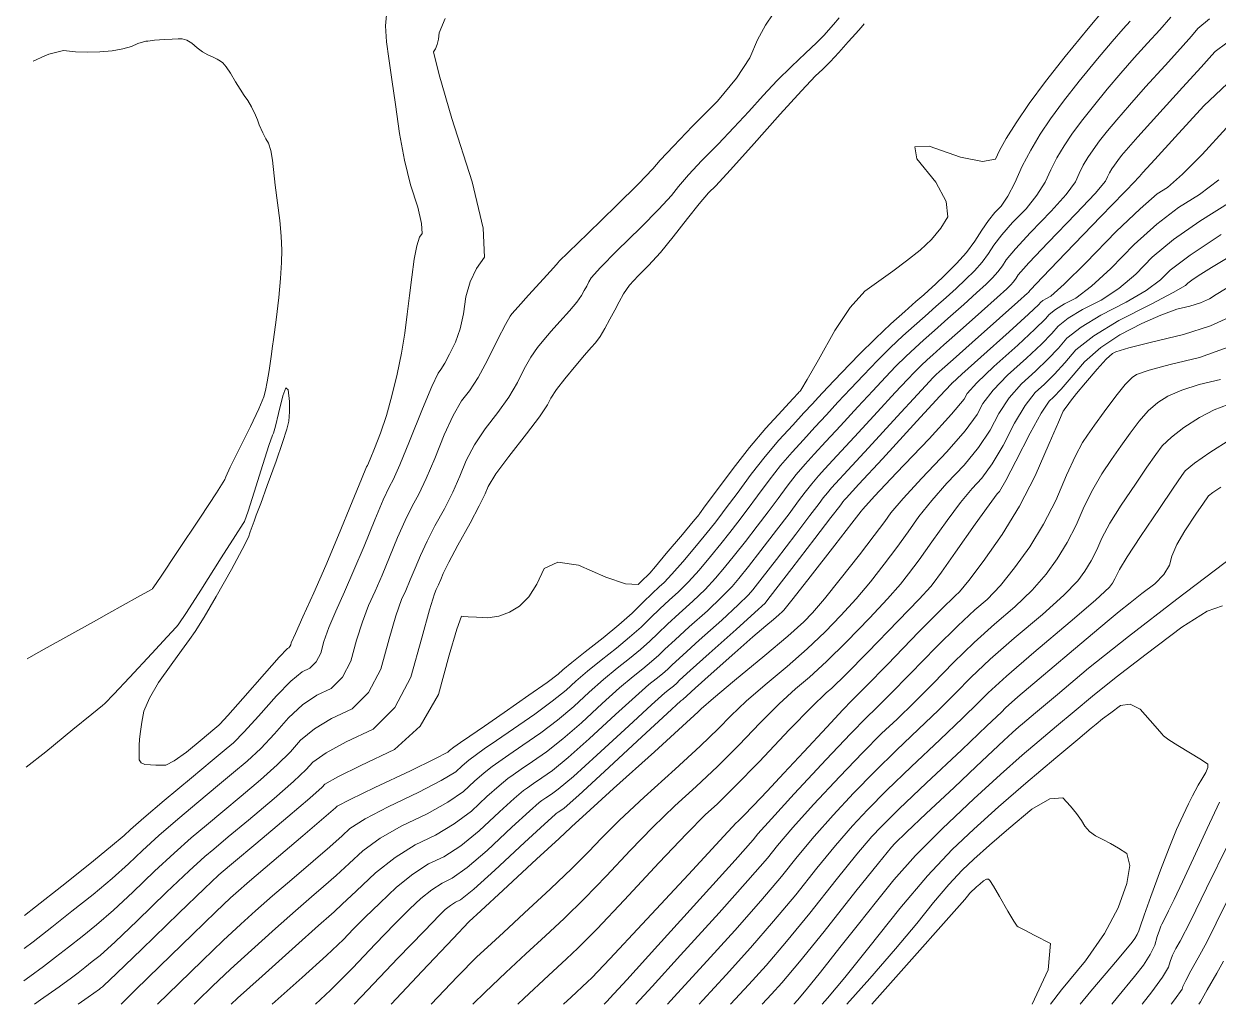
# Model space of a CAD drawing. Header units: inches. Extents: x 1337389 to 1347141, y 407035 to 414577.
# Drawn here: x 1337389 to 1337922, y 407035 to 407473 of the extents above; entities that cross this region are included whole.
import ezdxf

# ---------------------------------------------------------------- set-up
doc = ezdxf.new("R2010")
doc.units = ezdxf.units.IN
doc.header["$MEASUREMENT"] = 0
doc.layers.add('Topo', color=7, linetype='Continuous', lineweight=15, true_color=0x459900)

msp = doc.modelspace()

# ---------------------------------------------------------------- linework, layer by layer
at = {"layer": 'Topo'}
msp.add_line((1337392.6293, 407456.7873, 1070), (1337397.9021, 407459.2039, 1070), dxfattribs=at)
for points, elevation in [([(1337670.7971, 407230.89), (1337675.675, 407236.6828), (1337682.88, 407245.2721), (1337687.7561, 407251.091), (1337690.3019, 407254.142), (1337690.5181, 407254.424), (1337693.1241, 407257.9531), (1337698.119, 407264.7292), (1337705.5019, 407274.7521), (1337712.852, 407284.075), (1337720.1657, 407292.6979), (1337727.4461, 407300.6221), (1337732.3111, 407305.9169), (1337734.7611, 407308.584), (1337734.7971, 407308.6229), (1337734.9902, 407308.8251), (1337735.3411, 407309.191), (1337735.85, 407309.7219), (1337738.6229, 407314.4431), (1337743.658, 407323.3559), (1337750.957, 407336.4591), (1337757.902, 407346.6791), (1337764.4941, 407354.0138), (1337770.732, 407358.465), (1337776.92, 407362.9961), (1337783.059, 407367.6051), (1337789.148, 407372.2939), (1337794.257, 407377.1169), (1337798.385, 407382.0732), (1337801.5319, 407387.1629), (1337800.801, 407394.048), (1337796.193, 407402.727), (1337787.7059, 407413.2019), (1337786.705, 407418.5639), (1337793.1889, 407418.8129), (1337807.157, 407413.948), (1337817.0419, 407411.99), (1337822.8418, 407412.9401), (1337824.5571, 407416.7972), (1337827.636, 407422.2332), (1337832.078, 407429.247), (1337837.8838, 407437.8409), (1337845.1778, 407447.725), (1337853.9621, 407458.9001), (1337864.235, 407471.366), (1337871.1911, 407479.795)], 1040), ([(1337388.5048, 407045.6726), (1337391.154, 407047.5699), (1337397.2649, 407052.0881), (1337402.6498, 407056.226), (1337408.406, 407060.7069), (1337414.5321, 407065.5309), (1337421.029, 407070.6991), (1337428.5929, 407077.2749), (1337437.2219, 407085.2592), (1337446.919, 407094.6511), (1337455.6291, 407102.7771), (1337463.3532, 407109.6369), (1337470.0921, 407115.23), (1337477.4999, 407121.4101), (1337485.578, 407128.1769), (1337494.324, 407135.5311), (1337501.681, 407142.1782), (1337507.648, 407148.118), (1337512.224, 407153.352), (1337518.3491, 407158.289), (1337526.0209, 407162.9289), (1337535.2421, 407167.2719), (1337542.605, 407174.6491), (1337548.11, 407185.058), (1337551.7582, 407198.5008), (1337554.8209, 407208.8419), (1337557.301, 407216.083), (1337559.1969, 407220.2231), (1337561.2381, 407224.893), (1337563.4251, 407230.0931), (1337565.757, 407235.8228), (1337568.7071, 407242.174), (1337572.2761, 407249.1469), (1337576.4638, 407256.7409), (1337580.181, 407264.1239), (1337583.4282, 407271.297), (1337586.205, 407278.258), (1337589.9661, 407285.324), (1337594.711, 407292.4959), (1337600.4411, 407299.773), (1337605.266, 407306.6671), (1337609.1852, 407313.1762), (1337612.1989, 407319.3009), (1337615.1611, 407324.5289), (1337618.0722, 407328.86), (1337620.9311, 407332.2929), (1337624.2691, 407336.16), (1337628.086, 407340.4601), (1337632.3819, 407345.1929), (1337635.6329, 407349.0691), (1337637.8399, 407352.088), (1337639.0011, 407354.25), (1337640.0908, 407356.2912), (1337641.111, 407358.21), (1337642.06, 407360.008), (1337646.2311, 407364.6348), (1337653.6231, 407372.0891), (1337664.238, 407382.3711), (1337672.3589, 407390.5869), (1337677.986, 407396.736), (1337681.1201, 407400.8179), (1337685.651, 407406.0171), (1337691.5789, 407412.3341), (1337698.904, 407419.769), (1337705.9111, 407427.1041), (1337712.5988, 407434.3381), (1337718.9682, 407441.471), (1337725.3099, 407448.1821), (1337731.6249, 407454.4677), (1337737.911, 407460.3321), (1337742.7699, 407464.9849), (1337746.2019, 407468.4291), (1337748.2061, 407470.663), (1337750.48, 407473.261), (1337753.024, 407476.223)], 1050), ([(1337723.486, 407478.0061), (1337719.959, 407472.9291), (1337716.489, 407466.369), (1337713.0761, 407458.3251), (1337707.0879, 407449.1941), (1337698.526, 407438.9771), (1337687.389, 407427.6731), (1337678.868, 407418.8527), (1337672.962, 407412.5151), (1337669.6709, 407408.6621), (1337663.1771, 407401.926), (1337653.479, 407392.3101), (1337640.5781, 407379.8129), (1337631.964, 407371.455), (1337627.636, 407367.2368), (1337627.5951, 407367.16), (1337627.551, 407367.0768), (1337627.5039, 407366.9881), (1337627.4529, 407366.8948), (1337625.2051, 407364.3919), (1337620.7571, 407359.4791), (1337614.111, 407352.1569), (1337609.406, 407346.9461), (1337606.642, 407343.8459), (1337605.819, 407342.8579), (1337603.7372, 407339.083), (1337600.396, 407332.52), (1337595.7959, 407323.1711), (1337591.559, 407315.452), (1337587.6849, 407309.3631), (1337584.1741, 407304.904), (1337580.4171, 407298.3801), (1337576.414, 407289.791), (1337572.1649, 407279.1382), (1337568.359, 407270.273), (1337564.9978, 407263.1949), (1337562.0811, 407257.9039), (1337558.9431, 407251.446), (1337555.5851, 407243.821), (1337552.007, 407235.028), (1337548.652, 407227.05), (1337545.5199, 407219.885), (1337542.611, 407213.533), (1337539.8339, 407206.2091), (1337537.188, 407197.9149), (1337534.6729, 407188.648), (1337530.8779, 407181.473), (1337525.8031, 407176.3879), (1337519.4471, 407173.394), (1337513.1171, 407169.0051), (1337506.814, 407163.221), (1337500.5361, 407156.0421), (1337494.3539, 407149.5769), (1337488.2681, 407143.827), (1337482.2789, 407138.791), (1337475.1151, 407132.8031), (1337466.7788, 407125.8619), (1337457.269, 407117.9689), (1337448.8451, 407110.687), (1337441.5061, 407104.018), (1337435.254, 407097.961), (1337427.916, 407091.4031), (1337419.4939, 407084.3429), (1337409.987, 407076.7821), (1337401.0231, 407069.7218), (1337392.6002, 407063.1649), (1337388.6499, 407060.1302)], 1055), ([(1337388.7987, 407074.969), (1337393.64, 407078.7379), (1337405.4421, 407088.0321), (1337417.959, 407097.9878), (1337427.2399, 407105.5319), (1337433.2849, 407110.6641), (1337436.094, 407113.3849), (1337442.0611, 407118.5969), (1337451.1848, 407126.3), (1337463.4659, 407136.4941), (1337472.7309, 407144.1959), (1337478.9802, 407149.405), (1337482.2121, 407152.123), (1337487.0269, 407156.9759), (1337493.4238, 407163.965), (1337501.4029, 407173.09), (1337507.8862, 407179.7209), (1337512.873, 407183.859), (1337516.3641, 407185.5041), (1337519.1519, 407188.2969), (1337521.237, 407192.2382), (1337522.6178, 407197.3279), (1337524.8461, 407203.576), (1337527.9209, 407210.9819), (1337531.8431, 407219.5459), (1337536.0651, 407229.2071), (1337540.5891, 407239.9639), (1337545.4129, 407251.8181), (1337549.178, 407260.7171), (1337551.8851, 407266.6599), (1337553.532, 407269.648), (1337556.5379, 407276.4209), (1337560.9011, 407286.9798), (1337566.6231, 407301.3251), (1337570.868, 407311.435), (1337573.6369, 407317.3111), (1337574.9289, 407318.9518), (1337576.6541, 407321.801), (1337578.812, 407325.8592), (1337581.403, 407331.1251), (1337583.4818, 407337.1389), (1337585.0499, 407343.9019), (1337586.1069, 407351.413), (1337588.022, 407358.1372), (1337590.7951, 407364.074), (1337594.428, 407369.224), (1337593.8178, 407382.1343), (1337588.966, 407402.8031), (1337579.872, 407431.2331), (1337574.1, 407450.636), (1337571.651, 407461.0141), (1337572.5243, 407462.3649), (1337573.2401, 407464.223), (1337573.7999, 407466.5852), (1337574.2028, 407469.4531), (1337576.8159, 407475.808)], 1060), ([(1337550.7021, 407479.144), (1337550.2239, 407472.5571), (1337550.538, 407465.498), (1337551.647, 407457.9669), (1337552.9869, 407448.6229), (1337554.5578, 407437.467), (1337556.3599, 407424.498), (1337558.6288, 407412.5159), (1337561.3639, 407401.5209), (1337564.566, 407391.5138), (1337566.2991, 407384.2739), (1337566.565, 407379.802), (1337565.363, 407378.098), (1337564.1851, 407374.2789), (1337563.0288, 407368.3421), (1337561.897, 407360.29), (1337560.8159, 407352.0892), (1337559.7871, 407343.7389), (1337558.8098, 407335.24), (1337557.36, 407326.31), (1337555.4381, 407316.948), (1337553.045, 407307.1539), (1337550.537, 407298.3391), (1337547.915, 407290.5019), (1337545.1799, 407283.644), (1337543.23, 407278.8439), (1337542.067, 407276.1009), (1337541.6893, 407275.4171), (1337539.414, 407269.9878), (1337535.2409, 407259.816), (1337529.171, 407244.8998), (1337523.479, 407231.3639), (1337518.166, 407219.208), (1337513.2309, 407208.4319), (1337509.858, 407200.9428), (1337508.0478, 407196.742), (1337507.8001, 407195.828), (1337507.4261, 407195.1209), (1337506.9251, 407194.6189), (1337506.2978, 407194.324), (1337502.6539, 407190.4369), (1337495.9921, 407182.9589), (1337486.3121, 407171.8889), (1337479.7, 407164.3751), (1337476.1559, 407160.4191), (1337475.681, 407160.0188), (1337473.0199, 407157.808), (1337468.1749, 407153.7842), (1337461.1452, 407147.9491), (1337455.744, 407144.0589), (1337451.975, 407142.1151), (1337449.835, 407142.1169), (1337447.5551, 407142.161), (1337445.1331, 407142.249), (1337442.569, 407142.3791), (1337440.8599, 407143.0999), (1337440.0049, 407144.4141), (1337440.0044, 407146.3189), (1337440.0369, 407148.5021), (1337440.1029, 407150.9641), (1337440.203, 407153.7029), (1337440.5729, 407157.1579), (1337441.213, 407161.3268), (1337442.122, 407166.2119), (1337444.6091, 407172.106), (1337448.671, 407179.011), (1337454.311, 407186.9268), (1337458.922, 407193.3698), (1337462.505, 407198.342), (1337465.0601, 407201.842), (1337469.042, 407208.2139), (1337474.4509, 407217.4601), (1337481.2869, 407229.578), (1337486.103, 407238.4341), (1337488.899, 407244.027), (1337489.675, 407246.3581), (1337490.518, 407248.762), (1337491.4261, 407251.24), (1337492.401, 407253.7899), (1337494.3639, 407259.1009), (1337497.315, 407267.173), (1337501.2539, 407278.006), (1337504.1631, 407286.4032), (1337506.0411, 407292.3661), (1337506.8889, 407295.8932), (1337507.2651, 407299.9911), (1337507.1711, 407304.6589), (1337506.6051, 407309.8969), (1337505.611, 407310.7451), (1337504.1879, 407307.201), (1337502.3361, 407299.2672), (1337500.959, 407293.694), (1337500.0551, 407290.481), (1337499.6261, 407289.629), (1337498.056, 407284.9601), (1337495.346, 407276.4731), (1337491.4961, 407264.168), (1337488.7351, 407255.6758), (1337487.0641, 407250.9949), (1337486.481, 407250.1261), (1337483.0492, 407244.7291), (1337476.7659, 407234.8061), (1337467.6329, 407220.3552), (1337461.2191, 407210.3701), (1337457.522, 407204.851), (1337456.5431, 407203.797), (1337452.5809, 407199.5101), (1337445.6361, 407191.99), (1337435.7079, 407181.235), (1337428.7408, 407173.7811), (1337424.735, 407169.6259), (1337423.6911, 407168.7713), (1337418.9309, 407164.9029), (1337410.4562, 407158.022), (1337398.2641, 407148.1281), (1337389.464, 407141.282)], 1065), ([(1337431.9396, 407035.2906), (1337438.446, 407041.621), (1337449.3131, 407052.2122), (1337463.877, 407066.4159), (1337474.3811, 407076.597), (1337480.8252, 407082.7541), (1337483.2091, 407084.8881), (1337489.3908, 407090.218), (1337499.3699, 407098.7441), (1337513.1456, 407110.4651), (1337522.601, 407118.5359), (1337527.7351, 407122.957), (1337528.5471, 407123.7269), (1337534.408, 407126.763), (1337545.3168, 407132.063), (1337561.2739, 407139.6292), (1337572.1742, 407144.918), (1337578.0181, 407147.9281), (1337578.8051, 407148.6611), (1337580.7089, 407150.1059), (1337583.73, 407152.266), (1337587.8689, 407155.1381), (1337594.3401, 407159.6061), (1337603.1429, 407165.669), (1337614.2789, 407173.3268), (1337622.365, 407179.0459), (1337627.4, 407182.8239), (1337629.3839, 407184.663), (1337633.3808, 407187.973), (1337639.391, 407192.7529), (1337647.414, 407199.0028), (1337654.4141, 407204.784), (1337660.3909, 407210.096), (1337665.3451, 407214.939), (1337669.3791, 407218.8229), (1337672.4942, 407221.7459), (1337674.6891, 407223.71), (1337678.2012, 407227.4608), (1337683.029, 407232.9989), (1337689.1741, 407240.3239), (1337693.905, 407246.033), (1337697.2202, 407250.1251), (1337699.1199, 407252.6011), (1337702.4788, 407257.0911), (1337707.2972, 407263.596), (1337713.5729, 407272.1151), (1337719.8201, 407280.0399), (1337726.038, 407287.37), (1337732.226, 407294.106), (1337737.217, 407299.538), (1337741.0121, 407303.668), (1337743.6099, 407306.4941), (1337747.947, 407311.092), (1337754.0239, 407317.461), (1337761.8399, 407325.6021), (1337769.169, 407332.8971), (1337776.009, 407339.3449), (1337782.36, 407344.9459), (1337787.2889, 407349.297), (1337790.794, 407352.398), (1337792.8772, 407354.249), (1337796.001, 407357.1799), (1337800.1679, 407361.192), (1337805.377, 407366.284), (1337809.866, 407371.3229), (1337813.6362, 407376.3101), (1337816.6868, 407381.2439), (1337819.6627, 407385.5071), (1337822.5641, 407389.1001), (1337825.392, 407392.0221), (1337828.3771, 407396.446), (1337831.521, 407402.3703), (1337834.824, 407409.794), (1337838.5742, 407417.0361), (1337842.771, 407424.094), (1337847.4161, 407430.9692), (1337853.2522, 407438.8769), (1337860.2801, 407447.818), (1337868.4989, 407457.792), (1337875.0228, 407465.5891), (1337879.8521, 407471.2111), (1337882.9868, 407474.6561)], 1035), ([(1337901.2201, 407476.5011), (1337896.2709, 407470.863), (1337890.8229, 407464.7738), (1337884.8751, 407458.2369), (1337878.8549, 407451.3841), (1337872.762, 407444.218), (1337866.5969, 407436.7361), (1337861.3262, 407430.0301), (1337856.948, 407424.098), (1337853.464, 407418.9409), (1337850.3161, 407413.6461), (1337847.5029, 407408.215), (1337845.0261, 407402.6451), (1337841.3661, 407396.8572), (1337836.5241, 407390.849), (1337830.5002, 407384.6222), (1337825.7009, 407379.2048), (1337822.128, 407374.597), (1337819.7791, 407370.7981), (1337816.8759, 407366.9589), (1337813.42, 407363.079), (1337809.4091, 407359.158), (1337805.202, 407355.1821), (1337800.7991, 407351.1491), (1337796.199, 407347.0611), (1337791.4382, 407342.8419), (1337786.5161, 407338.4899), (1337781.4321, 407334.007), (1337775.958, 407328.8469), (1337770.0941, 407323.009), (1337763.8381, 407316.4942), (1337757.9479, 407310.2801), (1337752.4229, 407304.3652), (1337747.263, 407298.751), (1337742.1241, 407293.1589), (1337737.0061, 407287.59), (1337731.91, 407282.0418), (1337726.7889, 407276.0049), (1337721.644, 407269.4789), (1337716.4748, 407262.4621), (1337711.8339, 407256.228), (1337707.722, 407250.7771), (1337704.1381, 407246.108), (1337700.053, 407240.9748), (1337695.4691, 407235.377), (1337690.3838, 407229.3159), (1337685.6049, 407224.032), (1337681.1331, 407219.5272), (1337676.968, 407215.8011), (1337672.788, 407211.944), (1337668.5919, 407207.956), (1337664.3799, 407203.8391), (1337659.2992, 407199.3229), (1337653.3482, 407194.408), (1337646.527, 407189.0939), (1337640.5042, 407184.1841), (1337635.2799, 407179.678), (1337630.854, 407175.5761), (1337624.728, 407170.6581), (1337616.9019, 407164.9229), (1337607.3749, 407158.3719), (1337599.8442, 407153.1851), (1337594.3089, 407149.3629), (1337590.768, 407146.9059), (1337587.4581, 407144.384), (1337584.3778, 407141.7969), (1337581.5291, 407139.144), (1337575.0741, 407135.217), (1337565.014, 407130.013), (1337551.349, 407123.5342), (1337541.0949, 407118.1289), (1337534.249, 407113.7979), (1337530.814, 407110.542), (1337525.3361, 407105.6589), (1337517.8161, 407099.1502), (1337508.2539, 407091.0139), (1337499.6858, 407083.627), (1337492.1128, 407076.989), (1337485.534, 407071.0999), (1337477.6102, 407063.7241), (1337468.342, 407054.8611), (1337457.7299, 407044.511), (1337448.2582, 407035.2906)], 1030), ([(1337918.5191, 407475.7809), (1337913.3399, 407471.4261), (1337910.3791, 407467.974), (1337905.4862, 407462.463), (1337898.6591, 407454.8921), (1337889.898, 407445.2621), (1337882.6869, 407437.1788), (1337877.026, 407430.643), (1337872.915, 407425.6541), (1337869.4, 407421.1819), (1337866.4798, 407417.227), (1337864.1569, 407413.7879), (1337862.0581, 407410.2567), (1337860.182, 407406.635), (1337858.53, 407402.921), (1337854.3549, 407397.2681), (1337847.657, 407389.6761), (1337838.4361, 407380.1439), (1337831.74, 407372.9019), (1337827.5679, 407367.95), (1337825.922, 407365.286), (1337823.8861, 407362.5941), (1337821.4631, 407359.8741), (1337818.6509, 407357.1239), (1337814.403, 407353.183), (1337808.721, 407348.0499), (1337801.6031, 407341.724), (1337795.5862, 407336.3861), (1337790.6708, 407332.0342), (1337786.8559, 407328.6701), (1337782.7479, 407324.798), (1337778.3471, 407320.4171), (1337773.6521, 407315.527), (1337767.949, 407309.4669), (1337761.2361, 407302.2359), (1337753.513, 407293.834), (1337747.03, 407286.78), (1337741.7859, 407281.073), (1337737.7811, 407276.7152), (1337733.758, 407271.9709), (1337729.715, 407266.8419), (1337725.6531, 407261.3289), (1337721.1889, 407255.366), (1337716.3231, 407248.9532), (1337711.0558, 407242.0899), (1337706.2019, 407235.9161), (1337701.7631, 407230.4299), (1337697.738, 407225.6322), (1337693.009, 407220.6029), (1337687.5779, 407215.3439), (1337681.4421, 407209.855), (1337676.1961, 407205.065), (1337671.8379, 407200.9744), (1337668.369, 407197.5822), (1337664.183, 407193.8619), (1337659.2809, 407189.813), (1337653.6619, 407185.436), (1337647.627, 407180.396), (1337641.1761, 407174.694), (1337634.308, 407168.3279), (1337627.0909, 407162.27), (1337619.5242, 407156.519), (1337611.6071, 407151.0752), (1337605.3489, 407146.7641), (1337600.7481, 407143.5879), (1337597.8069, 407141.546), (1337594.208, 407138.6608), (1337589.9521, 407134.933), (1337585.0389, 407130.3611), (1337577.974, 407125.5151), (1337568.7541, 407120.3962), (1337557.3819, 407115.0039), (1337547.7809, 407109.4951), (1337539.9507, 407103.869), (1337533.8929, 407098.1268), (1337528.071, 407092.7821), (1337522.4861, 407087.8339), (1337517.1389, 407083.284), (1337509.982, 407077.0361), (1337501.0171, 407069.0901), (1337490.243, 407059.4461), (1337480.8399, 407050.8513), (1337472.808, 407043.306), (1337466.147, 407036.8101), (1337464.5839, 407035.2906)], 1025), ([(1337764.095, 407473.4641), (1337762.7189, 407471.8369), (1337760.3668, 407469.1552), (1337757.042, 407465.4161), (1337752.741, 407460.6221), (1337748.8731, 407456.4931), (1337745.438, 407453.028), (1337742.435, 407450.227), (1337736.161, 407443.5741), (1337726.613, 407433.0702), (1337713.7939, 407418.7132), (1337704.1851, 407408.062), (1337697.7869, 407401.119), (1337694.5979, 407397.8828), (1337690.3701, 407392.987), (1337685.1021, 407386.432), (1337678.795, 407378.217), (1337673.0178, 407371.218), (1337667.7719, 407365.4339), (1337663.0558, 407360.866), (1337659.294, 407356.648), (1337656.4841, 407352.7801), (1337654.6273, 407349.2611), (1337652.6322, 407345.506), (1337650.498, 407341.5129), (1337648.2261, 407337.2821), (1337646.062, 407333.7459), (1337644.007, 407330.9071), (1337642.061, 407328.7629), (1337639.1319, 407325.374), (1337635.2201, 407320.7399), (1337630.3241, 407314.8622), (1337626.5851, 407309.9762), (1337624.0021, 407306.082), (1337622.574, 407303.1812), (1337618.973, 407297.8811), (1337613.1971, 407290.1841), (1337605.248, 407280.0892), (1337599.5139, 407272.2693), (1337595.9949, 407266.7238), (1337594.6909, 407263.455), (1337592.0032, 407257.9761), (1337587.9298, 407250.288), (1337582.472, 407240.3909), (1337578.4709, 407232.9029), (1337575.9281, 407227.8248), (1337574.8419, 407225.1569), (1337573.824, 407222.7359), (1337572.874, 407220.5609), (1337571.9911, 407218.634), (1337569.809, 407211.476), (1337566.3282, 407199.0869), (1337561.5471, 407181.4679), (1337554.3309, 407167.8249), (1337544.6811, 407158.1571), (1337532.596, 407152.4641), (1337523.5809, 407147.573), (1337517.6351, 407143.4829), (1337514.76, 407140.1951), (1337509.0079, 407134.7789), (1337500.3809, 407127.2351), (1337488.8771, 407117.563), (1337479.8851, 407110.0181), (1337473.405, 407104.5981), (1337469.438, 407101.3051), (1337462.4131, 407094.867), (1337452.331, 407085.2838), (1337439.1911, 407072.556), (1337429.2691, 407063.1461), (1337422.5642, 407057.054), (1337419.0769, 407054.2809), (1337415.7891, 407051.691), (1337412.7, 407049.286), (1337409.809, 407047.0651), (1337404.2039, 407043.0181), (1337395.885, 407037.1451), (1337393.2278, 407035.2906)], 1045), ([(1337397.9021, 407459.2039), (1337399.6391, 407460), (1337406.27, 407461.5282), (1337411.5999, 407460.9481), (1337417.004, 407460.7471), (1337422.481, 407460.9238), (1337428.0321, 407461.479), (1337432.7209, 407462.296), (1337436.5491, 407463.3742), (1337439.5139, 407464.7151), (1337442.9609, 407465.6689), (1337443.8868, 407465.8031)], 1070), ([(1337443.8868, 407465.8031), (1337446.8901, 407466.2379), (1337451.3009, 407466.422), (1337454.8419, 407466.5859), (1337457.515, 407466.729), (1337459.318, 407466.8529), (1337461.3351, 407466.229), (1337463.5668, 407464.8579), (1337466.012, 407462.7401), (1337468.414, 407460.992), (1337470.7741, 407459.6161), (1337473.091, 407458.6099), (1337474.9802, 407457.692), (1337476.4419, 407456.862), (1337477.477, 407456.1211), (1337478.9277, 407454.3307), (1337480.7938, 407451.4929), (1337483.0761, 407447.606), (1337485.1399, 407444.272), (1337486.985, 407441.49), (1337488.611, 407439.26), (1337490.2789, 407436.331), (1337491.989, 407432.7031), (1337492.8771, 407430.5091)], 1070), ([(1337926.2541, 407465.0371), (1337921.009, 407461.1621), (1337919.539, 407459.4482), (1337914.7011, 407454.0638), (1337906.494, 407445.0099), (1337894.921, 407432.2881), (1337886.519, 407422.9739), (1337881.2901, 407417.0691), (1337879.232, 407414.5731), (1337877.473, 407412.3349), (1337876.0131, 407410.355), (1337874.8501, 407408.634), (1337873.799, 407406.868), (1337872.8609, 407405.0551), (1337872.0341, 407403.197), (1337867.344, 407397.6789), (1337858.7899, 407388.5031), (1337846.3721, 407375.667), (1337837.7789, 407366.5999), (1337833.0089, 407361.3031), (1337832.064, 407359.774), (1337830.897, 407358.23), (1337829.5061, 407356.668), (1337827.8919, 407355.091), (1337823.6051, 407351.1849), (1337816.6431, 407344.95), (1337807.0082, 407336.3871), (1337799.7351, 407329.93), (1337794.826, 407325.578), (1337792.28, 407323.333), (1337789.538, 407320.748), (1337786.6, 407317.824), (1337783.4671, 407314.5611), (1337777.95, 407308.6548), (1337770.0489, 407300.107), (1337759.7641, 407288.918), (1337751.9363, 407280.4009), (1337746.566, 407274.557), (1337743.6529, 407271.387), (1337740.7261, 407267.936), (1337737.7857, 407264.2062), (1337734.8308, 407260.1951), (1337730.544, 407254.503), (1337724.925, 407247.1291), (1337717.9741, 407238.0731), (1337712.351, 407230.8579), (1337708.0572, 407225.4829), (1337705.0921, 407221.9479), (1337700.414, 407217.1741), (1337694.0219, 407211.1611), (1337685.917, 407203.9089), (1337679.604, 407198.1861), (1337675.0841, 407193.9909), (1337672.357, 407191.325), (1337669.067, 407188.401), (1337665.214, 407185.218), (1337660.7972, 407181.778), (1337654.75, 407176.608), (1337647.071, 407169.7091), (1337637.7621, 407161.0811), (1337629.4541, 407153.8829), (1337622.146, 407148.115), (1337615.8389, 407143.7781), (1337610.8529, 407140.344), (1337607.188, 407137.814), (1337604.8452, 407136.187), (1337600.9572, 407132.938), (1337595.5259, 407128.0689), (1337588.5501, 407121.577), (1337580.8731, 407115.8139), (1337572.4949, 407110.78), (1337563.415, 407106.4751), (1337554.4672, 407100.8609), (1337545.653, 407093.9411), (1337536.972, 407085.712), (1337530.8061, 407079.9051), (1337527.157, 407076.5187), (1337526.0229, 407075.554), (1337520.2781, 407070.4453), (1337509.9201, 407061.1909), (1337494.952, 407047.7919), (1337484.0689, 407037.9789), (1337481.1355, 407035.2906)], 1020), ([(1337797.703, 407317.996), (1337798.981, 407319.1219), (1337803.8841, 407323.474), (1337812.4119, 407331.05), (1337824.565, 407341.851), (1337832.8059, 407349.1872), (1337837.1341, 407353.057), (1337837.549, 407353.4631), (1337837.9071, 407353.865), (1337838.2069, 407354.262), (1337838.45, 407354.656), (1337843.817, 407360.298), (1337854.308, 407371.189), (1337869.9232, 407387.329), (1337880.3331, 407398.0901), (1337885.5451, 407403.4838), (1337886.0869, 407404.0819), (1337887.1508, 407405.2519), (1337888.746, 407407.004), (1337894.069, 407412.853), (1337903.1221, 407422.7971), (1337915.9042, 407436.836), (1337929.0901, 407449.1411)], 1015), ([(1337492.8771, 407430.5091), (1337493.7411, 407428.3741), (1337495.3009, 407424.8269), (1337496.67, 407422.0591), (1337497.8481, 407420.0731), (1337498.8418, 407416.8862), (1337499.6521, 407412.4989), (1337500.9019, 407401.3262), (1337502.913, 407385.63), (1337503.5499, 407378.557), (1337503.818, 407372.2592), (1337503.7177, 407366.7348), (1337503.2572, 407359.7069), (1337502.4351, 407351.1739), (1337501.2529, 407341.1369), (1337500.1327, 407332.358), (1337499.707, 407329.328)], 1070), ([(1337518.9117, 407035.2906), (1337525.5501, 407041.5619), (1337535.3918, 407051.4099), (1337545.709, 407062.2578), (1337554.249, 407071.0652), (1337561.012, 407077.832), (1337565.9981, 407082.558), (1337570.8209, 407086.4189), (1337575.4801, 407089.4149), (1337579.9749, 407091.547), (1337586.6728, 407096.4119), (1337595.572, 407104.009), (1337606.6729, 407114.3399), (1337614.4561, 407121.493), (1337618.921, 407125.4679), (1337620.0681, 407126.2641), (1337621.862, 407127.5028), (1337624.3028, 407129.1839), (1337627.391, 407131.307), (1337634.1801, 407137.1069), (1337644.671, 407146.5852), (1337658.8628, 407159.7389), (1337668.9962, 407169.0307), (1337675.0679, 407174.461), (1337677.0802, 407176.0289), (1337678.8359, 407177.4789), (1337680.3349, 407178.8109), (1337681.577, 407180.0259), (1337686.421, 407184.428), (1337694.8649, 407192.0179), (1337706.9102, 407202.7951), (1337715.222, 407210.3161), (1337719.8011, 407214.58), (1337720.6459, 407215.5879), (1337724.6491, 407220.7409), (1337731.81, 407230.0381), (1337742.1289, 407243.4812), (1337749.2539, 407252.778), (1337753.1872, 407257.928), (1337753.9271, 407258.933), (1337754.6639, 407259.867), (1337755.397, 407260.731), (1337756.126, 407261.5251), (1337761.749, 407267.6431), (1337772.2649, 407279.084), (1337787.675, 407295.8501), (1337797.951, 407307.0311), (1337803.1037, 407312.6355), (1337803.1316, 407312.6618), (1337803.189, 407312.7139), (1337803.2871, 407312.8011), (1337803.4288, 407312.927), (1337807.7431, 407316.8142), (1337816.2299, 407324.4622), (1337828.8898, 407335.872), (1337837.556, 407343.7472), (1337842.2311, 407348.088), (1337842.9131, 407348.894), (1337844.0421, 407349.7747), (1337845.6189, 407350.731), (1337847.642, 407351.7619), (1337853.5189, 407357.0869), (1337863.25, 407366.704), (1337876.8351, 407380.6149), (1337887.4509, 407390.8559), (1337895.0978, 407397.4239), (1337899.777, 407400.322), (1337906.5001, 407406.213), (1337915.2671, 407415.0951), (1337926.0779, 407426.9698)], 1010), ([(1337922.6719, 407403.683), (1337914.0171, 407397.1668), (1337904.6521, 407391.3659), (1337894.9253, 407383.9329), (1337884.838, 407374.866), (1337874.39, 407364.167), (1337865.7179, 407356.1639), (1337858.8221, 407350.859), (1337853.703, 407348.2499), (1337849.715, 407345.831), (1337846.8581, 407343.602), (1337845.1321, 407341.5618), (1337840.4291, 407337), (1337832.7491, 407329.917), (1337822.091, 407320.311), (1337814.564, 407313.08), (1337810.1651, 407308.222), (1337808.896, 407305.7371), (1337803.2221, 407299.004), (1337793.141, 407288.0251), (1337778.6549, 407272.7969), (1337768.7721, 407262.325), (1337763.4911, 407256.6081), (1337762.8129, 407255.646), (1337758.6691, 407250.27), (1337751.0569, 407240.4801), (1337739.979, 407226.2752), (1337732.3771, 407216.5809), (1337728.25, 407211.399), (1337727.5988, 407210.7269), (1337726.0291, 407209.3443), (1337723.541, 407207.2479), (1337720.135, 407204.4402), (1337714.375, 407199.4461), (1337706.261, 407192.2649), (1337695.7919, 407182.8989), (1337688.647, 407176.4911), (1337684.8242, 407173.043), (1337684.3231, 407172.554), (1337683.7199, 407172.018), (1337683.0128, 407171.4341), (1337682.2028, 407170.8028), (1337676.118, 407165.2429), (1337664.759, 407154.754), (1337648.1249, 407139.3371), (1337636.543, 407128.72), (1337630.0129, 407122.903), (1337628.535, 407121.887), (1337627.367, 407121.0819), (1337626.508, 407120.489), (1337625.9589, 407120.108), (1337621.2049, 407115.77), (1337612.2461, 407107.476), (1337599.0831, 407095.2259), (1337589.5729, 407086.7101), (1337583.7161, 407081.93), (1337581.5119, 407080.886), (1337579.229, 407079.4171), (1337576.8651, 407077.525), (1337574.422, 407075.2081), (1337567.367, 407067.9591), (1337555.701, 407055.777), (1337539.4241, 407038.663), (1337536.164, 407035.2906)], 1005), ([(1337552.6929, 407035.2906), (1337566.5641, 407049.981), (1337580.429, 407064.6579), (1337587.45, 407072.0781), (1337587.627, 407072.2429), (1337592.7291, 407076.958), (1337602.7551, 407086.2221), (1337617.7049, 407100.0371), (1337627.8111, 407109.396), (1337633.0709, 407114.2999), (1337633.4868, 407114.748), (1337639.8441, 407120.5261), (1337652.1439, 407131.6349), (1337670.3859, 407148.0731), (1337682.994, 407159.5011), (1337689.9669, 407165.9172), (1337691.3071, 407167.3219), (1337696.7152, 407171.98), (1337706.19, 407179.892), (1337719.7329, 407191.057), (1337730.0501, 407199.829), (1337737.142, 407206.2081), (1337741.0079, 407210.1931), (1337746.4461, 407216.518), (1337753.4558, 407225.183), (1337762.0381, 407236.1869), (1337768.6659, 407244.81), (1337773.3409, 407251.051), (1337776.062, 407254.912), (1337781.5801, 407261.3791), (1337789.896, 407270.453), (1337801.008, 407282.1351), (1337809.2658, 407291.585), (1337814.6681, 407298.804), (1337817.2149, 407303.7908), (1337821.747, 407309.6699), (1337828.263, 407316.4402), (1337836.7628, 407324.1008), (1337843.3531, 407330.2999), (1337848.033, 407335.0359), (1337850.8019, 407338.3089), (1337855.3869, 407341.887), (1337861.7869, 407345.7689), (1337870.0019, 407349.955), (1337877.9158, 407355.2421), (1337885.529, 407361.6288), (1337892.841, 407369.117), (1337902.4, 407377.0099), (1337914.205, 407385.308), (1337928.257, 407394.011)], 1000), ([(1337923.7589, 407379.2499), (1337909.8749, 407370.087), (1337900.8451, 407363.3679), (1337896.6689, 407359.091), (1337890.1141, 407354.3188), (1337881.1819, 407349.0509), (1337869.8708, 407343.2881), (1337861.0592, 407337.9431), (1337854.747, 407333.0172), (1337850.934, 407328.5101), (1337846.2768, 407323.5988), (1337840.7771, 407318.285), (1337834.4341, 407312.568), (1337828.9301, 407306.2601), (1337824.2651, 407299.3611), (1337820.4401, 407291.8701), (1337815.3101, 407284.165), (1337808.8751, 407276.245), (1337801.1359, 407268.1091), (1337794.3889, 407260.4329), (1337788.6332, 407253.2149), (1337783.869, 407246.4561), (1337778.664, 407239.3491), (1337773.0189, 407231.894), (1337766.934, 407224.091), (1337760.5161, 407216.4549), (1337753.7669, 407208.9879), (1337746.686, 407201.6881), (1337738.667, 407194.103), (1337729.7109, 407186.2321), (1337719.8179, 407178.0759), (1337711.4061, 407170.7341), (1337704.4769, 407164.2069), (1337699.03, 407158.4961), (1337690.7759, 407150.5218), (1337679.7151, 407140.2861), (1337665.8471, 407127.7891), (1337654.7751, 407117.4868), (1337646.4981, 407109.381), (1337641.0161, 407103.47), (1337633.471, 407095.934), (1337623.8631, 407086.7741), (1337612.193, 407075.9901), (1337602.8319, 407067.3311), (1337595.7829, 407060.7981), (1337591.0441, 407056.3889), (1337582.3409, 407047.58), (1337570.5577, 407035.2906)], 995), ([(1337927.5359, 407369.4529), (1337919.4529, 407364.6071), (1337914.67, 407361.6451), (1337911.135, 407359.3161), (1337908.8479, 407357.618), (1337907.8081, 407356.5541), (1337902.313, 407353.3971), (1337892.3609, 407348.148), (1337877.9551, 407340.807), (1337866.731, 407333.9989), (1337858.6912, 407327.725), (1337853.8339, 407321.9838), (1337849.201, 407316.8991), (1337844.7911, 407312.47), (1337840.605, 407308.6971), (1337836.1129, 407302.8501), (1337831.3148, 407294.931), (1337826.2122, 407284.937), (1337821.354, 407276.745), (1337816.742, 407270.3549), (1337812.3772, 407265.7649), (1337807.197, 407259.4869), (1337801.204, 407251.519), (1337794.397, 407241.8609), (1337788.6621, 407233.8891), (1337784.0001, 407227.6009), (1337780.4109, 407222.9993), (1337774.5859, 407216.392), (1337766.5249, 407207.782), (1337756.2289, 407197.168), (1337747.284, 407188.376), (1337739.689, 407181.4069), (1337733.4459, 407176.2591), (1337726.0979, 407169.488), (1337717.6469, 407161.093), (1337708.0929, 407151.074), (1337698.5591, 407141.5431), (1337689.0449, 407132.4989), (1337679.551, 407123.944), (1337669.7049, 407114.4489), (1337659.509, 407104.0142), (1337648.9611, 407092.64), (1337639.1319, 407082.4719), (1337630.0209, 407073.511), (1337621.63, 407065.758), (1337612.9359, 407057.705), (1337603.9381, 407049.3521), (1337594.637, 407040.7009), (1337589.1279, 407035.2906)], 990), ([(1337929.1259, 407357.1431), (1337921.4869, 407352.5451), (1337918.4509, 407350.5858), (1337914.507, 407348.8211), (1337909.6561, 407347.249), (1337903.8971, 407345.8701), (1337896.769, 407343.2751), (1337888.2709, 407339.463), (1337878.4039, 407334.4352), (1337869.8581, 407328.7581), (1337862.636, 407322.433), (1337856.7348, 407315.4581), (1337852.125, 407310.1991), (1337848.8048, 407306.6541), (1337846.7762, 407304.8251), (1337843.296, 407299.4409), (1337838.365, 407290.5), (1337831.9839, 407278.004), (1337827.3978, 407269.326), (1337824.6101, 407264.4649), (1337823.6171, 407263.422), (1337820.0048, 407258.5411), (1337813.7749, 407249.822), (1337804.9249, 407237.2659), (1337798.6601, 407228.428), (1337794.9808, 407223.3081), (1337793.8881, 407221.9059), (1337788.6549, 407216.3291), (1337779.2839, 407206.576), (1337765.7731, 407192.648), (1337755.9009, 407182.6499), (1337749.667, 407176.5819), (1337747.0731, 407174.443), (1337740.79, 407168.2419), (1337730.8171, 407157.9779), (1337717.1562, 407143.6518), (1337706.341, 407132.564), (1337698.374, 407124.7119), (1337693.2539, 407120.0981), (1337684.6359, 407111.41), (1337672.5199, 407098.647), (1337656.905, 407081.8089), (1337644.7922, 407069.01), (1337636.179, 407060.2492), (1337631.068, 407055.5249), (1337623.0391, 407048.0781), (1337612.0929, 407037.907), (1337609.2801, 407035.2906)], 985), ([(1337629.7433, 407035.2906), (1337633.142, 407038.451), (1337640.5051, 407045.2931), (1337642.3371, 407046.986), (1337650.4519, 407055.548), (1337664.85, 407070.9792), (1337685.5299, 407093.28), (1337699.5661, 407108.371), (1337706.9571, 407116.253), (1337707.7031, 407116.9249), (1337710.2521, 407119.5239), (1337714.6021, 407124.0489), (1337720.7539, 407130.4998), (1337728.2883, 407138.495), (1337737.2049, 407148.0321), (1337747.5039, 407159.112), (1337754.661, 407166.7721), (1337758.675, 407171.0118), (1337759.5479, 407171.8332), (1337764.832, 407177.216), (1337774.5281, 407187.1618), (1337788.6359, 407201.6709), (1337798.708, 407211.9048), (1337804.7449, 407217.864), (1337806.7458, 407219.548), (1337810.924, 407224.6569), (1337817.278, 407233.1909), (1337825.8079, 407245.15), (1337833.5649, 407257.908), (1337840.5488, 407271.4629), (1337846.759, 407285.8171), (1337850.941, 407295.447), (1337853.0928, 407300.3531), (1337853.216, 407300.5362), (1337853.8031, 407301.3399), (1337854.854, 407302.7662), (1337856.3679, 407304.8132), (1337859.116, 407308.2319), (1337863.0961, 407313.0231), (1337868.3101, 407319.186), (1337872.3001, 407323.5559), (1337875.0651, 407326.134), (1337876.6049, 407326.919), (1337882.424, 407328.5892), (1337892.5199, 407331.1449), (1337906.8949, 407334.586), (1337919.0039, 407338.5102), (1337928.8478, 407342.9169)], 980), ([(1337499.707, 407329.328), (1337499.0762, 407324.8352), (1337498.0821, 407318.5701), (1337497.205, 407313.475), (1337496.4449, 407309.5508), (1337495.8019, 407306.7971), (1337493.589, 407301.42), (1337489.8041, 407293.42), (1337488.3661, 407290.568)], 1070), ([(1337926.805, 407328.9911), (1337914.0491, 407324.298), (1337900.9749, 407321.1679), (1337891.5899, 407318.651), (1337885.895, 407316.7481), (1337883.8899, 407315.4571), (1337880.8031, 407312.2319), (1337876.636, 407307.073), (1337871.3879, 407299.9801), (1337867.1529, 407294.159), (1337863.933, 407289.612), (1337861.726, 407286.3371), (1337858.624, 407280.3851), (1337854.6271, 407271.7561), (1337849.735, 407260.4501), (1337844.2339, 407249.7721), (1337838.124, 407239.7231), (1337831.4041, 407230.3029), (1337825.0709, 407222.4619), (1337819.1217, 407216.2021), (1337813.559, 407211.5211), (1337805.971, 407204.4109), (1337796.3568, 407194.8701), (1337784.7171, 407182.9001), (1337775.6609, 407173.6999), (1337769.188, 407167.2709), (1337765.298, 407163.6129), (1337757.9489, 407156.0579), (1337747.1402, 407144.604), (1337732.8709, 407129.2529), (1337722.6818, 407118.1692), (1337716.5739, 407111.3498), (1337714.5449, 407108.799), (1337706.43, 407099.6449), (1337692.2271, 407083.8899), (1337671.936, 407061.5341), (1337657.9988, 407046.1962), (1337650.4149, 407037.876), (1337649.184, 407036.5739), (1337647.8711, 407035.2906)], 975), ([(1337499.4877, 407035.2906), (1337512.888, 407047.1171), (1337523.751, 407056.95), (1337531.36, 407064.157), (1337535.7168, 407068.7382), (1337541.131, 407074.1709), (1337547.6019, 407080.4548), (1337555.1308, 407087.5909), (1337562.413, 407093.421), (1337569.447, 407097.9452), (1337576.235, 407101.163), (1337583.7729, 407106.1132), (1337592.061, 407112.7931), (1337601.099, 407121.204), (1337607.7058, 407127.216), (1337611.8828, 407130.8271), (1337613.628, 407132.039), (1337616.3579, 407133.923), (1337620.071, 407136.4811), (1337624.768, 407139.7111), (1337631.817, 407145.495), (1337641.216, 407153.8331), (1337652.9669, 407164.7241), (1337661.873, 407172.82), (1337667.9329, 407178.119), (1337671.147, 407180.6239), (1337673.951, 407182.9399), (1337676.3459, 407185.0681), (1337678.331, 407187.0081), (1337683.0121, 407191.307), (1337690.3911, 407197.9642), (1337700.4659, 407206.9781), (1337707.8181, 407213.7449), (1337712.4459, 407218.2641), (1337714.3517, 407220.535), (1337718.5002, 407225.7989), (1337724.892, 407234.0559), (1337733.5271, 407245.3051), (1337739.8989, 407253.64), (1337744.0089, 407259.0621), (1337745.8561, 407261.569), (1337747.6948, 407263.902), (1337749.525, 407266.059), (1337751.3459, 407268.0411), (1337756.843, 407274.0218), (1337766.014, 407284.001), (1337778.8622, 407297.979), (1337787.9501, 407307.8432), (1337793.2811, 407313.5939), (1337794.853, 407315.2311), (1337796.3269, 407316.6991), (1337797.703, 407317.996)], 1015), ([(1337923.4539, 407314.5491), (1337913.9311, 407312.2691), (1337906.093, 407309.7911), (1337899.9418, 407307.1151), (1337895.476, 407304.241), (1337891.1571, 407300.5131), (1337886.986, 407295.929), (1337882.963, 407290.4909), (1337878.8501, 407284.7439), (1337874.6491, 407278.687), (1337870.358, 407272.3211), (1337866.3073, 407265.3241), (1337862.495, 407257.696), (1337858.921, 407249.4359), (1337854.902, 407241.6368), (1337850.439, 407234.2962), (1337845.5309, 407227.4141), (1337839.2169, 407220.2681), (1337831.4981, 407212.8562), (1337822.3738, 407205.179), (1337813.2339, 407196.917), (1337804.0781, 407188.0699), (1337794.907, 407178.6372), (1337786.4898, 407170.184), (1337778.828, 407162.7101), (1337771.921, 407156.2151), (1337763.4061, 407147.6779), (1337753.2841, 407137.099), (1337741.5529, 407124.4791), (1337732.2419, 407114.1891), (1337725.3489, 407106.2301), (1337720.8761, 407100.6018), (1337712.1759, 407090.5491), (1337699.2478, 407076.073), (1337682.0948, 407057.1721), (1337669.319, 407043.155), (1337662.089, 407035.2906)], 970), ([(1337926.8869, 407303.3701), (1337920.597, 407300.9311), (1337913.9882, 407297.4831), (1337907.062, 407293.025), (1337901.5111, 407288.7931), (1337897.3372, 407284.7849), (1337894.5379, 407281.002), (1337890.5469, 407275.328), (1337885.3651, 407267.762), (1337878.9909, 407258.305), (1337873.9899, 407250.262), (1337870.3619, 407243.6349), (1337868.107, 407238.423), (1337865.5711, 407233.5009), (1337862.7551, 407228.8689), (1337859.657, 407224.5261), (1337853.364, 407218.0732), (1337843.8741, 407209.5099), (1337831.189, 407198.837), (1337820.4969, 407189.4228), (1337811.8001, 407181.2691), (1337805.096, 407174.3749), (1337797.3189, 407166.668), (1337788.4679, 407158.1478), (1337778.5441, 407148.8158), (1337768.864, 407139.2981), (1337759.4282, 407129.5939), (1337750.2359, 407119.7051), (1337741.8009, 407110.2101), (1337734.125, 407101.1101), (1337727.206, 407092.405), (1337717.9211, 407081.453), (1337706.2699, 407068.255), (1337692.253, 407052.8111), (1337680.639, 407040.115), (1337676.1728, 407035.2906)], 965), ([(1337488.3661, 407290.568), (1337484.448, 407282.7982), (1337480.755, 407275.3271), (1337478.7249, 407271.005), (1337478.3591, 407269.8341), (1337474.5969, 407263.8019), (1337467.438, 407252.9091), (1337456.8841, 407237.1551), (1337449.8329, 407226.6301), (1337446.2868, 407221.3351), (1337446.2449, 407221.269), (1337446.1622, 407221.1651), (1337446.0372, 407221.024), (1337445.8709, 407220.8451), (1337443.937, 407219.7551)], 1070), ([(1337690.299, 407035.2906), (1337691.96, 407037.0739), (1337702.411, 407048.4489), (1337713.2921, 407060.4381), (1337723.667, 407072.3569), (1337733.537, 407084.208), (1337742.901, 407095.99), (1337751.3611, 407106.2311), (1337758.9179, 407114.9299), (1337765.5721, 407122.0889), (1337774.322, 407130.9179), (1337785.1669, 407141.4171), (1337798.1079, 407153.586), (1337808.148, 407163.152), (1337815.285, 407170.112), (1337819.5208, 407174.4679), (1337827.76, 407181.9289), (1337840.0031, 407192.4941), (1337856.2498, 407206.164), (1337867.5101, 407215.8789), (1337873.7841, 407221.6379), (1337875.07, 407223.441), (1337876.2398, 407225.365), (1337877.293, 407227.41), (1337878.23, 407229.575), (1337881.673, 407235.2011), (1337887.6239, 407244.288), (1337896.0809, 407256.837), (1337902.2441, 407265.9122), (1337906.113, 407271.514), (1337907.6869, 407273.641), (1337911.8651, 407277.073), (1337918.6481, 407281.809), (1337928.0351, 407287.8502)], 960), ([(1337923.6161, 407266.3351), (1337920.0131, 407263.934), (1337918.0371, 407262.4971), (1337917.6882, 407262.0249), (1337915.8111, 407259.272), (1337912.4079, 407254.237), (1337907.477, 407246.9211), (1337903.8779, 407240.6951), (1337901.6118, 407235.5589), (1337900.6768, 407231.5132), (1337898.1488, 407227.3789), (1337894.0291, 407223.1581), (1337888.3148, 407218.8492), (1337883.008, 407214.72), (1337878.108, 407210.772), (1337873.614, 407207.0029), (1337866.1619, 407200.7409), (1337855.751, 407191.9849), (1337842.38, 407180.735), (1337832.8771, 407172.629), (1337827.2419, 407167.6681), (1337825.474, 407165.8499), (1337818.9771, 407159.636), (1337807.7482, 407149.0251), (1337791.7901, 407134.0181), (1337779.7791, 407122.5369), (1337771.716, 407114.5831), (1337767.6009, 407110.1561), (1337760.9211, 407102.252), (1337751.6759, 407090.8701), (1337739.8669, 407076.0111), (1337729.4128, 407063.261), (1337720.3138, 407052.62), (1337712.5699, 407044.0881), (1337704.4418, 407035.2906)], 955), ([(1337718.5997, 407035.2906), (1337722.7279, 407039.7261), (1337727.335, 407044.8022), (1337735.1581, 407054.165), (1337746.1971, 407067.8139), (1337760.4522, 407085.7501), (1337770.4808, 407098.272), (1337776.283, 407105.3819), (1337777.8601, 407107.0779), (1337783.0569, 407112.1081), (1337791.8741, 407120.4703), (1337804.3121, 407132.166), (1337814.2458, 407141.513), (1337821.6781, 407148.512), (1337826.6062, 407153.161), (1337830.452, 407156.731), (1337833.216, 407159.222), (1337834.8968, 407160.6339), (1337840.6641, 407165.471), (1337850.5171, 407173.736), (1337864.4569, 407185.4259), (1337882.231, 407199.616), (1337903.84, 407216.304), (1337929.2831, 407235.4911)], 950), ([(1337412.7106, 407035.2906), (1337417.255, 407038.466), (1337422.3532, 407042.0429), (1337422.749, 407042.3471), (1337423.172, 407042.6761), (1337423.6219, 407043.0301), (1337424.1001, 407043.4099), (1337429.9451, 407049.0178), (1337441.16, 407059.853), (1337457.7429, 407075.9171), (1337469.197, 407086.9571), (1337475.5221, 407092.9742), (1337476.7182, 407093.9668), (1337482.2689, 407098.625), (1337492.1749, 407106.9489), (1337506.437, 407118.9389), (1337516.3358, 407127.3799), (1337521.8719, 407132.2718), (1337523.0459, 407133.614), (1337528.8121, 407136.8571), (1337539.1701, 407141.9988), (1337554.1199, 407149.0409), (1337565.678, 407159.602), (1337573.845, 407173.6809), (1337578.62, 407191.2799), (1337582.0559, 407202.9619), (1337584.1539, 407208.7298), (1337584.914, 407208.5809), (1337587.122, 407208.4091), (1337590.7779, 407208.213), (1337595.8841, 407207.9938), (1337600.8049, 407208.7571), (1337605.5409, 407210.5009), (1337610.092, 407213.227), (1337614.1962, 407217.381), (1337617.8529, 407222.9629), (1337621.0629, 407229.972), (1337627.261, 407232.829), (1337636.446, 407231.5348), (1337648.617, 407226.0879), (1337657.5099, 407223.2181), (1337663.125, 407222.9251), (1337665.46, 407225.2081), (1337667.0919, 407226.7972), (1337668.0202, 407227.692), (1337668.245, 407227.893), (1337670.7971, 407230.89)], 1040), ([(1337443.937, 407219.7551), (1337439.3422, 407217.1651), (1337426.4509, 407209.9863), (1337420.8919, 407206.9021)], 1070), ([(1337924.2718, 407213.3918), (1337917.5032, 407210.9991), (1337906.133, 407203.781), (1337890.162, 407191.7372), (1337876.8259, 407181.453), (1337866.1241, 407172.927), (1337858.0559, 407166.1609), (1337850.1431, 407159.5221), (1337842.3828, 407153.0097), (1337834.7789, 407146.6258), (1337825.025, 407137.9511), (1337813.1241, 407126.9859), (1337799.0741, 407113.7311), (1337787.149, 407101.6788), (1337777.3499, 407090.8301), (1337769.675, 407081.1831), (1337761.651, 407071.0931), (1337753.276, 407060.559), (1337744.5519, 407049.5821), (1337738.2459, 407041.7239), (1337734.3569, 407036.9851), (1337732.887, 407035.365), (1337732.8171, 407035.2906)], 945), ([(1337420.8919, 407206.9021), (1337407.1979, 407199.306), (1337398.976, 407194.71)], 1070), ([(1337398.976, 407194.71), (1337393.7801, 407191.8059), (1337389.949, 407189.6228)], 1070), ([(1337860.6187, 407035.2906), (1337865.439, 407041.0089), (1337877.311, 407055.1319), (1337883.8889, 407063.0118), (1337885.174, 407064.6521), (1337886.2039, 407066.3399), (1337886.9801, 407068.0789), (1337887.5029, 407069.866), (1337889.28, 407074.9808), (1337892.311, 407083.4231), (1337896.5971, 407095.1911), (1337900.4301, 407105.175), (1337903.8111, 407113.3729), (1337906.74, 407119.786), (1337909.091, 407124.807), (1337910.866, 407128.436), (1337912.0651, 407130.674), (1337913.4751, 407133.1541), (1337915.0979, 407135.8769), (1337916.9328, 407138.843), (1337917.8171, 407141.0571), (1337917.7501, 407142.5211), (1337916.7309, 407143.233), (1337914.148, 407144.865), (1337910.0019, 407147.4178), (1337904.2911, 407150.8901), (1337900.2549, 407153.495), (1337897.8939, 407155.2331), (1337897.2081, 407156.103), (1337895.2509, 407158.365), (1337892.024, 407162.018), (1337887.526, 407167.061), (1337883.078, 407169.3309), (1337878.6811, 407168.827), (1337874.334, 407165.5491), (1337870.7039, 407162.7489), (1337867.7908, 407160.4291), (1337865.5949, 407158.5869), (1337859.6209, 407153.573), (1337849.8703, 407145.387), (1337836.3421, 407134.0289), (1337824.1061, 407123.423), (1337813.1621, 407113.5671), (1337803.511, 407104.4622), (1337792.4689, 407092.599), (1337780.0351, 407077.979), (1337766.21, 407060.6011), (1337755.4288, 407047.261), (1337747.693, 407037.9589), (1337745.314, 407035.2906)], 940), ([(1337756.4371, 407035.2906), (1337766.6009, 407046.6929), (1337778.124, 407059.96), (1337787.6481, 407071.3218), (1337795.1722, 407080.7801), (1337801.939, 407088.7361), (1337807.948, 407095.1921), (1337813.1999, 407100.1469), (1337820.1449, 407106.3409), (1337828.7812, 407113.7742), (1337839.1099, 407122.4451), (1337847.1401, 407127.003), (1337852.8711, 407127.4481), (1337856.3028, 407123.7791), (1337859.104, 407120.4429), (1337861.2738, 407117.439), (1337862.8119, 407114.7679), (1337864.9091, 407112.4571), (1337867.5641, 407110.5062), (1337870.7789, 407108.916), (1337874.1861, 407107.059), (1337877.787, 407104.9359), (1337881.582, 407102.546), (1337882.837, 407097.319), (1337881.554, 407089.2549), (1337877.7321, 407078.353), (1337871.594, 407066.7998), (1337863.1408, 407054.5968), (1337852.372, 407041.7429), (1337847.4836, 407035.2906)], 935), ([(1337874.775, 407035.2906), (1337877.3462, 407038.3681), (1337884.9641, 407047.6449), (1337888.947, 407052.7298), (1337891.976, 407057.397), (1337894.051, 407061.6469), (1337895.1711, 407065.4789), (1337896.0761, 407068.3121), (1337896.766, 407070.1461), (1337897.2401, 407070.9792), (1337898.3939, 407073.239), (1337900.2269, 407076.9259), (1337902.739, 407082.0391), (1337906.4469, 407089.8991), (1337911.351, 407100.5069), (1337917.45, 407113.8618), (1337922.983, 407125.505)], 945), ([(1337927.199, 407107.3791), (1337917.222, 407087.077), (1337909.9441, 407072.4391), (1337905.3628, 407063.464), (1337903.4801, 407060.1539), (1337901.9809, 407057.1131), (1337900.8661, 407054.3419), (1337900.1349, 407051.8401), (1337897.4201, 407047.328), (1337892.7209, 407040.8079), (1337888.399, 407035.2906)], 950), ([(1337839.1725, 407035.2906), (1337846.3628, 407050.632), (1337847.492, 407062.3611), (1337840.4628, 407065.9981), (1337835.6328, 407068.4941), (1337833.0019, 407069.8482), (1337832.5709, 407070.061), (1337831.0228, 407072.392), (1337828.3599, 407076.8399), (1337824.5802, 407083.4061), (1337821.874, 407087.9811), (1337820.242, 407090.5669), (1337819.6842, 407091.1629), (1337818.7531, 407091.091), (1337817.4479, 407090.3501), (1337815.7698, 407088.9412), (1337814.367, 407087.734), (1337813.239, 407086.7269), (1337812.3851, 407085.922), (1337811.4089, 407084.8729), (1337810.3089, 407083.5809), (1337809.0871, 407082.0439), (1337800.82, 407072.6589), (1337785.5089, 407055.4271), (1337767.5603, 407035.2906)], 930), ([(1337901.3652, 407035.2906), (1337902.8629, 407037.26), (1337906.218, 407042.0319), (1337906.561, 407043.2038), (1337907.886, 407045.9132), (1337910.1939, 407050.162), (1337913.486, 407055.9491), (1337917.2659, 407063.035), (1337921.5361, 407071.4199), (1337926.295, 407081.104)], 955), ([(1337924.7811, 407054.546), (1337921.7339, 407049.175), (1337917.439, 407041.6253), (1337914.419, 407036.3692), (1337913.7831, 407035.2906)], 960)]:
    msp.add_lwpolyline(points, dxfattribs=dict(at, elevation=elevation))

doc.saveas('drawing.dxf')
